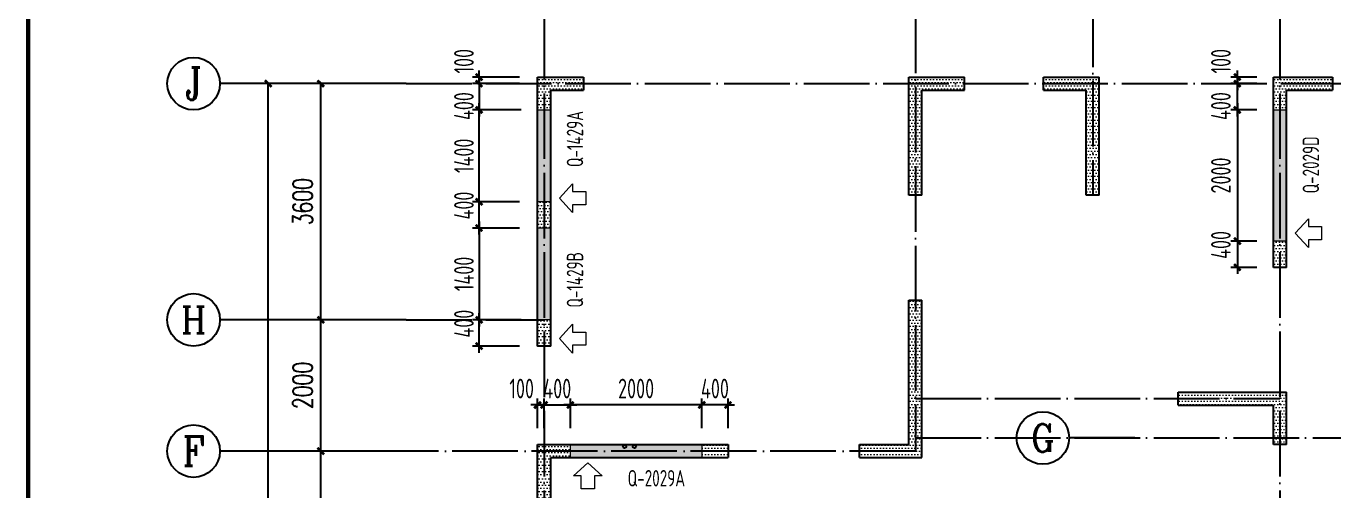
# Model space of a CAD drawing. Extents: x -85320 to 1679916, y -1321939 to 627.
# Drawn here: x 1100936 to 1120839, y -767115 to -760032 of the extents above; entities that cross this region are included whole.
import ezdxf
from ezdxf.enums import TextEntityAlignment as Align

# ---------------------------------------------------------------- set-up
doc = ezdxf.new("R2010")
doc.units = 0
doc.header["$LTSCALE"] = 1000
doc.linetypes.add('DOTE', pattern=[2.42, 2, -0.2, 0.02, -0.2])
for name, color, linetype in [('AXIS', 3, 'Continuous'), ('AXIS_TEXT', 7, 'Continuous'), ('BORDER', 7, 'Continuous'), ('DOTE', 1, 'DOTE'), ('G-06墙-01砼墙', 50, 'Continuous'), ('VPIPE-热给水', 30, 'Continuous'), ('VPIPE-给水', 3, 'Continuous'), ('拉模', 7, 'Continuous')]:
    doc.layers.add(name, color=color, linetype=linetype)
for name, color, linetype, lineweight in [('DIM', 3, 'Continuous', 0), ('WCOL', 7, 'Continuous', 0), ('WCOL_DE_DIM', 3, 'Continuous', 0), ('WCOL_HATCH', 251, 'Continuous', 0), ('预制墙标注', 2, 'Continuous', 18)]:
    doc.layers.add(name, color=color, linetype=linetype, lineweight=lineweight)
doc.styles.add('_TCH_AXIS', font='COMPLEX', dxfattribs={"bigfont": 'GBCBIG'})
doc.styles.add('_TCH_DIM_T3', font='SIMPLEX', dxfattribs={"width": 0.705882, "bigfont": 'GBCBIG'})
doc.styles.add('COMPLEX', font='COMPLEX')
doc.styles.add('TSSD_Dimension', font='tssdeng.shx', dxfattribs={"width": 0.7, "bigfont": 'hztxt.shx'})
doc.styles.add('TSSD_Rein', font='Tssdeng.shx', dxfattribs={"width": 0.7, "bigfont": 'hztxt.shx'})
doc.styles.add('样式 1', font='yjkeng.shx', dxfattribs={"width": 0.7, "bigfont": 'yjkchn.shx'})
doc.dimstyles.new('_TCH_ARCH&&100', dxfattribs={"dimtxt": 297.5, "dimasz": 100, "dimexe": 250, "dimexo": 300, "dimgap": 126.25, "dimtad": 1, "dimdec": 0, "dimzin": 0, "dimdsep": 46, "dimtxsty": '_TCH_DIM_T3', "dimblk": 'ARCHTICK', "dimcen": 0.09, "dimclrt": 7, "dimazin": 2, "dimtfac": 1, "dimtdec": 0, "dimtix": 1, "dimtmove": 2, "dimatfit": 3, "dimfxl": 1, "dimtolj": 1, "dimtzin": 0, "dimarcsym": 0})
doc.dimstyles.new('TSSD_100_100', dxfattribs={"dimtxt": 300, "dimasz": 100, "dimexe": 100, "dimexo": 250, "dimgap": 100, "dimtad": 1, "dimdec": 0, "dimzin": 0, "dimdsep": 46, "dimtxsty": 'TSSD_Dimension', "dimblk": 'ARCHTICK', "dimblk1": 'ARCHTICK', "dimblk2": 'ARCHTICK', "dimcen": 0, "dimdle": 100, "dimclrt": 7, "dimadec": 0, "dimazin": 0, "dimtfac": 1, "dimtdec": 0, "dimtix": 1, "dimtmove": 2, "dimatfit": 3, "dimfxl": 1, "dimtolj": 1, "dimtzin": 0, "dimarcsym": 0})
doc.dimstyles.new('TSSD_100_100$0', dxfattribs={"dimtxt": 300, "dimasz": 100, "dimexe": 100, "dimexo": 250, "dimgap": 80, "dimtad": 1, "dimdec": 0, "dimzin": 0, "dimdsep": 46, "dimtxsty": 'TSSD_Rein', "dimblk": 'ARCHTICK', "dimcen": 0, "dimdle": 100, "dimclrt": 7, "dimadec": 0, "dimazin": 0, "dimtfac": 1, "dimtdec": 0, "dimtix": 1, "dimtmove": 2, "dimatfit": 3, "dimldrblk": '_TSDBK', "dimfxl": 1, "dimtolj": 1, "dimtzin": 0, "dimarcsym": 0})
pattern_1 = [(0, (-5587162.457, -547627.714), (23.8125, 47.625), [0, -47.625])]

# ---------------------------------------------------------------- blocks, each defined once
blk = doc.blocks.new('_ArchTick')
at = {"color": 0, "linetype": 'ByBlock', "const_width": 0.4}
blk.add_lwpolyline([(-0.5, -0.5), (0.5, 0.5)], dxfattribs=at)
blk = doc.blocks.new('*D63')
at = {"layer": 'Defpoints', "color": 0, "transparency": 16777216}
for p in [(1108819, -765806), (1108719, -766409), (1108819, -766409)]:
    blk.add_point(p, dxfattribs=at)
at = {"layer": 'DIM', "color": 0, "lineweight": -2, "transparency": 16777216}
for p, q in [((1108719, -765806), (1108619, -765806)), ((1108719, -766159), (1108719, -765706)), ((1108719, -765806), (1108819, -765806)), ((1108819, -766159), (1108819, -765706)), ((1108819, -765806), (1108919, -765806))]:
    blk.add_line(p, q, dxfattribs=at)
at = {"layer": 'DIM', "color": 0, "lineweight": -2, "transparency": 16777216, "xscale": 100, "yscale": 100, "zscale": 100}
blk.add_blockref('_ArchTick', (1108719, -765806), dxfattribs=at)
at = {"layer": 'DIM', "color": 0, "lineweight": -2, "transparency": 16777216, "xscale": 100, "yscale": 100, "zscale": 100, "rotation": 180}
blk.add_blockref('_ArchTick', (1108819, -765806), dxfattribs=at)
at = {"layer": 'DIM', "color": 7, "transparency": 16777216, "insert": (1108477, -765556), "char_height": 300, "attachment_point": 5, "style": 'TSSD_Dimension'}
blk.add_mtext('\\A1;100', dxfattribs=at)
blk = doc.blocks.new('*D64')
at = {"layer": 'Defpoints', "color": 0, "transparency": 16777216}
for p in [(1109219, -765806), (1108819, -766409), (1109219, -766409)]:
    blk.add_point(p, dxfattribs=at)
at = {"layer": 'DIM', "color": 0, "lineweight": -2, "transparency": 16777216}
for p, q in [((1108819, -765806), (1108719, -765806)), ((1108819, -766159), (1108819, -765706)), ((1108819, -765806), (1109219, -765806)), ((1109219, -766159), (1109219, -765706)), ((1109219, -765806), (1109319, -765806))]:
    blk.add_line(p, q, dxfattribs=at)
at = {"layer": 'DIM', "color": 0, "lineweight": -2, "transparency": 16777216, "xscale": 100, "yscale": 100, "zscale": 100}
blk.add_blockref('_ArchTick', (1108819, -765806), dxfattribs=at)
at = {"layer": 'DIM', "color": 0, "lineweight": -2, "transparency": 16777216, "xscale": 100, "yscale": 100, "zscale": 100, "rotation": 180}
blk.add_blockref('_ArchTick', (1109219, -765806), dxfattribs=at)
at = {"layer": 'DIM', "color": 7, "transparency": 16777216, "insert": (1109019, -765556), "char_height": 300, "attachment_point": 5, "style": 'TSSD_Dimension'}
blk.add_mtext('\\A1;400', dxfattribs=at)
blk = doc.blocks.new('*D77')
at = {"layer": 'Defpoints', "color": 0, "transparency": 16777216}
for p in [(1107829, -761309), (1108719, -761309), (1108695, -762709)]:
    blk.add_point(p, dxfattribs=at)
at = {"layer": 'DIM', "color": 0, "lineweight": -2, "transparency": 16777216}
for p, q in [((1107829, -762809), (1107829, -761209)), ((1108469, -761309), (1107729, -761309)), ((1108445, -762709), (1107729, -762709))]:
    blk.add_line(p, q, dxfattribs=at)
at = {"layer": 'DIM', "color": 0, "lineweight": -2, "transparency": 16777216, "xscale": 100, "yscale": 100, "zscale": 100}
for p, rotation in [((1107829, -761309), 90), ((1107829, -762709), 270)]:
    blk.add_blockref('_ArchTick', p, dxfattribs=dict(at, rotation=rotation))
at = {"layer": 'DIM', "color": 7, "transparency": 16777216, "insert": (1107599, -762009), "char_height": 300, "attachment_point": 5, "rotation": 90, "style": 'TSSD_Rein'}
blk.add_mtext('\\A1;1400', dxfattribs=at)
blk = doc.blocks.new('_TSDBK')
blk.add_line((-1, 0), (0, 0))
at = {"const_width": 0.5}
blk.add_lwpolyline([(-0.7, -0.7), (0.7, 0.7)], dxfattribs=at)
blk = doc.blocks.new('*D78')
at = {"layer": 'Defpoints', "color": 0, "transparency": 16777216}
for p in [(1107829, -760809), (1108695, -760809), (1108695, -760909)]:
    blk.add_point(p, dxfattribs=at)
at = {"layer": 'DIM', "color": 0, "lineweight": -2, "transparency": 16777216}
for p, q in [((1108445, -760809), (1107729, -760809)), ((1107829, -760809), (1107829, -760709)), ((1107829, -760909), (1107829, -760809)), ((1108445, -760909), (1107729, -760909)), ((1107829, -760909), (1107829, -761009))]:
    blk.add_line(p, q, dxfattribs=at)
at = {"layer": 'DIM', "color": 0, "lineweight": -2, "transparency": 16777216, "xscale": 100, "yscale": 100, "zscale": 100}
for p, rotation in [((1107829, -760809), 270), ((1107829, -760909), 90)]:
    blk.add_blockref('_ArchTick', p, dxfattribs=dict(at, rotation=rotation))
at = {"layer": 'DIM', "color": 7, "transparency": 16777216, "insert": (1107599, -760567), "char_height": 300, "attachment_point": 5, "rotation": 90, "style": 'TSSD_Rein'}
blk.add_mtext('\\A1;100', dxfattribs=at)
blk = doc.blocks.new('*D79')
at = {"layer": 'Defpoints', "color": 0, "transparency": 16777216}
for p in [(1119919, -760809), (1119370, -760909), (1119919, -760909)]:
    blk.add_point(p, dxfattribs=at)
at = {"layer": 'DIM', "color": 0, "lineweight": -2, "transparency": 16777216}
for p, q in [((1119669, -760809), (1119270, -760809)), ((1119370, -760809), (1119370, -760709)), ((1119370, -760809), (1119370, -760909)), ((1119669, -760909), (1119270, -760909)), ((1119370, -760909), (1119370, -761009))]:
    blk.add_line(p, q, dxfattribs=at)
at = {"layer": 'DIM', "color": 0, "lineweight": -2, "transparency": 16777216, "xscale": 100, "yscale": 100, "zscale": 100}
for p, rotation in [((1119370, -760809), 270), ((1119370, -760909), 90)]:
    blk.add_blockref('_ArchTick', p, dxfattribs=dict(at, rotation=rotation))
at = {"layer": 'DIM', "color": 7, "transparency": 16777216, "insert": (1119120, -760567), "char_height": 300, "attachment_point": 5, "rotation": 90, "style": 'TSSD_Dimension'}
blk.add_mtext('\\A1;100', dxfattribs=at)
blk = doc.blocks.new('*D80')
at = {"layer": 'Defpoints', "color": 0, "transparency": 16777216}
for p in [(1119919, -761309), (1119370, -763309), (1119919, -763309)]:
    blk.add_point(p, dxfattribs=at)
at = {"layer": 'DIM', "color": 0, "lineweight": -2, "transparency": 16777216}
for p, q in [((1119370, -761209), (1119370, -763409)), ((1119669, -761309), (1119270, -761309)), ((1119669, -763309), (1119270, -763309))]:
    blk.add_line(p, q, dxfattribs=at)
at = {"layer": 'DIM', "color": 0, "lineweight": -2, "transparency": 16777216, "xscale": 100, "yscale": 100, "zscale": 100}
for p, rotation in [((1119370, -761309), 90), ((1119370, -763309), 270)]:
    blk.add_blockref('_ArchTick', p, dxfattribs=dict(at, rotation=rotation))
at = {"layer": 'DIM', "color": 7, "transparency": 16777216, "insert": (1119120, -762309), "char_height": 300, "attachment_point": 5, "rotation": 90, "style": 'TSSD_Dimension'}
blk.add_mtext('\\A1;2000', dxfattribs=at)
blk = doc.blocks.new('*D36')
at = {"layer": 'AXIS', "color": 0, "lineweight": -2, "transparency": 16777216}
for p, q in [((1460467, -339436), (1459180, -339436)), ((1459430, -344036), (1459430, -339436)), ((1460467, -344036), (1459180, -344036))]:
    blk.add_line(p, q, dxfattribs=at)
at = {"layer": 'Defpoints', "color": 0, "transparency": 16777216}
for p in [(1459430, -339436), (1460767, -339436), (1460767, -344036)]:
    blk.add_point(p, dxfattribs=at)
at = {"layer": 'AXIS', "color": 0, "lineweight": -2, "transparency": 16777216, "xscale": 100, "yscale": 100, "zscale": 100}
for p, rotation in [((1459430, -339436), 90), ((1459430, -344036), 270)]:
    blk.add_blockref('_ArchTick', p, dxfattribs=dict(at, rotation=rotation))
at = {"layer": 'AXIS', "color": 7, "transparency": 16777216, "insert": (1459155, -341736), "char_height": 297.5, "attachment_point": 5, "rotation": 90, "style": '_TCH_DIM_T3'}
blk.add_mtext('\\A1;4600', dxfattribs=at)
blk = doc.blocks.new('*D37')
at = {"layer": 'AXIS', "color": 0, "lineweight": -2, "transparency": 16777216}
for p, q in [((1460467, -337436), (1459180, -337436)), ((1459430, -339436), (1459430, -337436)), ((1460467, -339436), (1459180, -339436))]:
    blk.add_line(p, q, dxfattribs=at)
at = {"layer": 'Defpoints', "color": 0, "transparency": 16777216}
for p in [(1459430, -337436), (1460767, -337436), (1460767, -339436)]:
    blk.add_point(p, dxfattribs=at)
at = {"layer": 'AXIS', "color": 0, "lineweight": -2, "transparency": 16777216, "xscale": 100, "yscale": 100, "zscale": 100}
for p, rotation in [((1459430, -337436), 90), ((1459430, -339436), 270)]:
    blk.add_blockref('_ArchTick', p, dxfattribs=dict(at, rotation=rotation))
at = {"layer": 'AXIS', "color": 7, "transparency": 16777216, "insert": (1459155, -338436), "char_height": 297.5, "attachment_point": 5, "rotation": 90, "style": '_TCH_DIM_T3'}
blk.add_mtext('\\A1;2000', dxfattribs=at)
blk = doc.blocks.new('*D38')
at = {"layer": 'AXIS', "color": 0, "lineweight": -2, "transparency": 16777216}
for p, q in [((1460467, -333836), (1459180, -333836)), ((1459430, -337436), (1459430, -333836)), ((1460467, -337436), (1459180, -337436))]:
    blk.add_line(p, q, dxfattribs=at)
at = {"layer": 'Defpoints', "color": 0, "transparency": 16777216}
for p in [(1459430, -333836), (1460767, -333836), (1460767, -337436)]:
    blk.add_point(p, dxfattribs=at)
at = {"layer": 'AXIS', "color": 0, "lineweight": -2, "transparency": 16777216, "xscale": 100, "yscale": 100, "zscale": 100}
for p, rotation in [((1459430, -333836), 90), ((1459430, -337436), 270)]:
    blk.add_blockref('_ArchTick', p, dxfattribs=dict(at, rotation=rotation))
at = {"layer": 'AXIS', "color": 7, "transparency": 16777216, "insert": (1459155, -335636), "char_height": 297.5, "attachment_point": 5, "rotation": 90, "style": '_TCH_DIM_T3'}
blk.add_mtext('\\A1;3600', dxfattribs=at)
blk = doc.blocks.new('*D46')
at = {"layer": 'AXIS', "color": 0, "lineweight": -2, "transparency": 16777216}
for p, q in [((1460432, -333836), (1458380, -333836)), ((1458630, -348236), (1458630, -333836)), ((1460432, -348236), (1458380, -348236))]:
    blk.add_line(p, q, dxfattribs=at)
at = {"layer": 'Defpoints', "color": 0, "transparency": 16777216}
for p in [(1458630, -333836), (1460732, -333836), (1460732, -348236)]:
    blk.add_point(p, dxfattribs=at)
at = {"layer": 'AXIS', "color": 0, "lineweight": -2, "transparency": 16777216, "xscale": 100, "yscale": 100, "zscale": 100}
for p, rotation in [((1458630, -333836), 90), ((1458630, -348236), 270)]:
    blk.add_blockref('_ArchTick', p, dxfattribs=dict(at, rotation=rotation))
at = {"layer": 'AXIS', "color": 7, "transparency": 16777216, "insert": (1458355, -341036), "char_height": 297.5, "attachment_point": 5, "rotation": 90, "style": '_TCH_DIM_T3'}
blk.add_mtext('\\A1;14400', dxfattribs=at)
blk = doc.blocks.new('_AXISO')
blk.add_circle((0, 0), 0.5)
at = {"layer": 'AXIS_TEXT', "style": 'COMPLEX', "width": 1.041667}
blk.add_attdef('A', text='', height=0.56, dxfattribs=at).set_placement((-0.25, -0.28), (0.25, -0.28), align=Align.FIT)
blk = doc.blocks.new('*D84')
at = {"layer": 'Defpoints', "color": 0, "transparency": 16777216}
for p in [(1109219, -765806), (1109219, -766409), (1111219, -766409)]:
    blk.add_point(p, dxfattribs=at)
at = {"layer": 'DIM', "color": 0, "lineweight": -2, "transparency": 16777216}
for p, q in [((1111319, -765806), (1109119, -765806)), ((1109219, -766159), (1109219, -765706)), ((1111219, -766159), (1111219, -765706))]:
    blk.add_line(p, q, dxfattribs=at)
at = {"layer": 'DIM', "color": 0, "lineweight": -2, "transparency": 16777216, "xscale": 100, "yscale": 100, "zscale": 100, "rotation": 180}
blk.add_blockref('_ArchTick', (1109219, -765806), dxfattribs=at)
at = {"layer": 'DIM', "color": 0, "lineweight": -2, "transparency": 16777216, "xscale": 100, "yscale": 100, "zscale": 100}
blk.add_blockref('_ArchTick', (1111219, -765806), dxfattribs=at)
at = {"layer": 'DIM', "color": 7, "transparency": 16777216, "insert": (1110219, -765556), "char_height": 300, "attachment_point": 5, "style": 'TSSD_Dimension'}
blk.add_mtext('\\A1;2000', dxfattribs=at)
blk = doc.blocks.new('*D85')
at = {"layer": 'Defpoints', "color": 0, "transparency": 16777216}
for p in [(1111219, -765806), (1111219, -766409), (1111619, -766409)]:
    blk.add_point(p, dxfattribs=at)
at = {"layer": 'DIM', "color": 0, "lineweight": -2, "transparency": 16777216}
for p, q in [((1111219, -765806), (1111119, -765806)), ((1111219, -766159), (1111219, -765706)), ((1111619, -765806), (1111219, -765806)), ((1111619, -766159), (1111619, -765706)), ((1111619, -765806), (1111719, -765806))]:
    blk.add_line(p, q, dxfattribs=at)
at = {"layer": 'DIM', "color": 0, "lineweight": -2, "transparency": 16777216, "xscale": 100, "yscale": 100, "zscale": 100}
blk.add_blockref('_ArchTick', (1111219, -765806), dxfattribs=at)
at = {"layer": 'DIM', "color": 0, "lineweight": -2, "transparency": 16777216, "xscale": 100, "yscale": 100, "zscale": 100, "rotation": 180}
blk.add_blockref('_ArchTick', (1111619, -765806), dxfattribs=at)
at = {"layer": 'DIM', "color": 7, "transparency": 16777216, "insert": (1111419, -765556), "char_height": 300, "attachment_point": 5, "style": 'TSSD_Dimension'}
blk.add_mtext('\\A1;400', dxfattribs=at)
blk = doc.blocks.new('*D86')
at = {"layer": 'Defpoints', "color": 0, "transparency": 16777216}
for p in [(1108695, -760909), (1107829, -761309), (1108695, -761309)]:
    blk.add_point(p, dxfattribs=at)
at = {"layer": 'DIM', "color": 0, "lineweight": -2, "transparency": 16777216}
for p, q in [((1107829, -760809), (1107829, -761409)), ((1108445, -760909), (1107729, -760909)), ((1108445, -761309), (1107729, -761309))]:
    blk.add_line(p, q, dxfattribs=at)
at = {"layer": 'DIM', "color": 0, "lineweight": -2, "transparency": 16777216, "xscale": 100, "yscale": 100, "zscale": 100}
for p, rotation in [((1107829, -760909), 90), ((1107829, -761309), 270)]:
    blk.add_blockref('_ArchTick', p, dxfattribs=dict(at, rotation=rotation))
at = {"layer": 'DIM', "color": 7, "transparency": 16777216, "insert": (1107599, -761251), "char_height": 300, "attachment_point": 5, "rotation": 90, "style": 'TSSD_Rein'}
blk.add_mtext('\\A1;400', dxfattribs=at)
blk = doc.blocks.new('*D87')
at = {"layer": 'Defpoints', "color": 0, "transparency": 16777216}
for p in [(1107829, -764509), (1108695, -764509), (1108695, -764909)]:
    blk.add_point(p, dxfattribs=at)
at = {"layer": 'DIM', "color": 0, "lineweight": -2, "transparency": 16777216}
for p, q in [((1107829, -765009), (1107829, -764409)), ((1108445, -764509), (1107729, -764509)), ((1108445, -764909), (1107729, -764909))]:
    blk.add_line(p, q, dxfattribs=at)
at = {"layer": 'DIM', "color": 0, "lineweight": -2, "transparency": 16777216, "xscale": 100, "yscale": 100, "zscale": 100}
for p, rotation in [((1107829, -764509), 90), ((1107829, -764909), 270)]:
    blk.add_blockref('_ArchTick', p, dxfattribs=dict(at, rotation=rotation))
at = {"layer": 'DIM', "color": 7, "transparency": 16777216, "insert": (1107599, -764567), "char_height": 300, "attachment_point": 5, "rotation": 90, "style": 'TSSD_Rein'}
blk.add_mtext('\\A1;400', dxfattribs=at)
blk = doc.blocks.new('*D113')
at = {"layer": 'Defpoints', "color": 0, "transparency": 16777216}
for p in [(1119370, -760909), (1119919, -760909), (1119919, -761309)]:
    blk.add_point(p, dxfattribs=at)
at = {"layer": 'DIM', "color": 0, "lineweight": -2, "transparency": 16777216}
for p, q in [((1119370, -761409), (1119370, -760809)), ((1119669, -760909), (1119270, -760909)), ((1119669, -761309), (1119270, -761309))]:
    blk.add_line(p, q, dxfattribs=at)
at = {"layer": 'DIM', "color": 0, "lineweight": -2, "transparency": 16777216, "xscale": 100, "yscale": 100, "zscale": 100}
for p, rotation in [((1119370, -760909), 90), ((1119370, -761309), 270)]:
    blk.add_blockref('_ArchTick', p, dxfattribs=dict(at, rotation=rotation))
at = {"layer": 'DIM', "color": 7, "transparency": 16777216, "insert": (1119120, -761251), "char_height": 300, "attachment_point": 5, "rotation": 90, "style": 'TSSD_Dimension'}
blk.add_mtext('\\A1;400', dxfattribs=at)
blk = doc.blocks.new('*D114')
at = {"layer": 'Defpoints', "color": 0, "transparency": 16777216}
for p in [(1119919, -763309), (1119370, -763709), (1119919, -763709)]:
    blk.add_point(p, dxfattribs=at)
at = {"layer": 'DIM', "color": 0, "lineweight": -2, "transparency": 16777216}
for p, q in [((1119370, -763209), (1119370, -763809)), ((1119669, -763309), (1119270, -763309)), ((1119669, -763709), (1119270, -763709))]:
    blk.add_line(p, q, dxfattribs=at)
at = {"layer": 'DIM', "color": 0, "lineweight": -2, "transparency": 16777216, "xscale": 100, "yscale": 100, "zscale": 100}
for p, rotation in [((1119370, -763309), 90), ((1119370, -763709), 270)]:
    blk.add_blockref('_ArchTick', p, dxfattribs=dict(at, rotation=rotation))
at = {"layer": 'DIM', "color": 7, "transparency": 16777216, "insert": (1119120, -763367), "char_height": 300, "attachment_point": 5, "rotation": 90, "style": 'TSSD_Dimension'}
blk.add_mtext('\\A1;400', dxfattribs=at)
blk = doc.blocks.new('*D208')
at = {"layer": 'Defpoints', "color": 0, "transparency": 16777216}
for p in [(1107829, -762709), (1108695, -762709), (1108695, -763109)]:
    blk.add_point(p, dxfattribs=at)
at = {"layer": 'DIM', "color": 0, "lineweight": -2, "transparency": 16777216}
for p, q in [((1107829, -763209), (1107829, -762609)), ((1108445, -762709), (1107729, -762709)), ((1108445, -763109), (1107729, -763109))]:
    blk.add_line(p, q, dxfattribs=at)
at = {"layer": 'DIM', "color": 0, "lineweight": -2, "transparency": 16777216, "xscale": 100, "yscale": 100, "zscale": 100}
for p, rotation in [((1107829, -762709), 90), ((1107829, -763109), 270)]:
    blk.add_blockref('_ArchTick', p, dxfattribs=dict(at, rotation=rotation))
at = {"layer": 'DIM', "color": 7, "transparency": 16777216, "insert": (1107599, -762767), "char_height": 300, "attachment_point": 5, "rotation": 90, "style": 'TSSD_Rein'}
blk.add_mtext('\\A1;400', dxfattribs=at)
blk = doc.blocks.new('*D209')
at = {"layer": 'Defpoints', "color": 0, "transparency": 16777216}
for p in [(1108695, -763109), (1107829, -764509), (1108719, -764509)]:
    blk.add_point(p, dxfattribs=at)
at = {"layer": 'DIM', "color": 0, "lineweight": -2, "transparency": 16777216}
for p, q in [((1107829, -763009), (1107829, -764609)), ((1108445, -763109), (1107729, -763109)), ((1108469, -764509), (1107729, -764509))]:
    blk.add_line(p, q, dxfattribs=at)
at = {"layer": 'DIM', "color": 0, "lineweight": -2, "transparency": 16777216, "xscale": 100, "yscale": 100, "zscale": 100}
for p, rotation in [((1107829, -763109), 90), ((1107829, -764509), 270)]:
    blk.add_blockref('_ArchTick', p, dxfattribs=dict(at, rotation=rotation))
at = {"layer": 'DIM', "color": 7, "transparency": 16777216, "insert": (1107599, -763809), "char_height": 300, "attachment_point": 5, "rotation": 90, "style": 'TSSD_Rein'}
blk.add_mtext('\\A1;1400', dxfattribs=at)
blk = doc.blocks.new('图框1')
at = {"layer": 'BORDER', "const_width": 50}
blk.add_lwpolyline([(1377779, -823089), (1377779, -783089), (1433679, -783089), (1433679, -823089)], close=True, dxfattribs=at)
blk = doc.blocks.new('GFHDF')
at = {"layer": 'AXIS'}
for p, q in [((1460731.9, -333836.4), (1457894.7, -333836.4)), ((1460731.9, -337436.4), (1457894.7, -337436.4)), ((1460731.9, -339436.4), (1457894.7, -339436.4))]:
    blk.add_line(p, q, dxfattribs=at)
at = {"layer": 'AXIS', "color": 0}
blk.add_line((1471821.3, -339236.4), (1470821.3, -339236.4), dxfattribs=at)
at = {"layer": 'DOTE', "ltscale": 0.5}
for p, q in [((1471179.7, -331374.4), (1471179.7, -335536.4)), ((1462829.7, -331564.7), (1462829.7, -350197.9)), ((1468479.7, -331466.5), (1468479.7, -339436.4)), ((1474029.7, -331564.7), (1474029.7, -350197.9)), ((1460731.9, -333836.4), (1511216.4, -333836.4)), ((1468479.7, -338636.4), (1474029.7, -338636.4)), ((1468479.7, -339236.4), (1496929.7, -339236.4)), ((1468479.7, -339436.4), (1460731.9, -339436.4))]:
    blk.add_line(p, q, dxfattribs=at)
at = {"layer": 'DOTE', "linetype": 'DOTE', "ltscale": 0.5}
blk.add_line((1460731.9, -337436.4), (1462829.7, -337436.4), dxfattribs=at)
at = {"layer": 'AXIS'}
ref = blk.add_blockref('_AXISO', (1457494.7, -333836.4), dxfattribs=dict(at, xscale=800, yscale=800, zscale=800))
ref.add_attrib('A', 'J', dxfattribs={"layer": 'AXIS_TEXT', "height": 496.1, "style": '_TCH_AXIS'}).set_placement((1457364.8, -334084.5), (1457624.7, -334084.5), align=Align.FIT)
ref = blk.add_blockref('_AXISO', (1457494.7, -337436.4), dxfattribs=dict(at, xscale=800, yscale=800, zscale=800))
ref.add_attrib('A', 'H', dxfattribs={"layer": 'AXIS_TEXT', "height": 405.5, "style": '_TCH_AXIS'}).set_placement((1457301.6, -337639.2), (1457687.8, -337639.2), align=Align.FIT)
at = {"layer": 'AXIS', "color": 0}
ref = blk.add_blockref('_AXISO', (1470421.3, -339236.4), dxfattribs=dict(at, xscale=800, yscale=800, zscale=800))
ref.add_attrib('A', 'G', dxfattribs={"layer": 'AXIS_TEXT', "color": 0, "height": 425.2, "style": '_TCH_AXIS'}).set_placement((1470239.1, -339449), (1470603.5, -339449), align=Align.FIT)
at = {"layer": 'AXIS'}
ref = blk.add_blockref('_AXISO', (1457494.7, -339436.4), dxfattribs=dict(at, xscale=800, yscale=800, zscale=800))
ref.add_attrib('A', 'F', dxfattribs={"layer": 'AXIS_TEXT', "height": 445.4, "style": '_TCH_AXIS'}).set_placement((1457325, -339659.1), (1457664.4, -339659.1), align=Align.FIT)
for p1, p2, distance, picture, middle in [((1460731.9, -348236.4), (1460731.9, -333836.4), 2102.3, '*D46', (1458354.6, -341036.4)), ((1460766.8, -337436.4), (1460766.8, -333836.4), 1337.2, '*D38', (1459154.6, -335636.4)), ((1460766.8, -339436.4), (1460766.8, -337436.4), 1337.2, '*D37', (1459154.6, -338436.4)), ((1460766.8, -344036.4), (1460766.8, -339436.4), 1337.2, '*D36', (1459154.6, -341736.4))]:
    dim = blk.add_aligned_dim(p1=p1, p2=p2, distance=distance, dimstyle='_TCH_ARCH&&100', dxfattribs=at)
    dim.commit()
    dim.dimension.update_dxf_attribs({"geometry": picture, "text_midpoint": middle})

msp = doc.modelspace()

# ---------------------------------------------------------------- hatches: boundary and pattern name
at = {"layer": 'WCOL_DE_DIM'}
h = msp.add_hatch(color=6, dxfattribs=at)
h.dxf.hatch_style = 1
h.paths.add_polyline_path([(1108719.044, -762708.84), (1108919.044, -762708.84), (1108919.044, -761308.84), (1108719.044, -761308.84)])
h.paths.add_polyline_path([(1108919.044, -763108.84), (1108719.044, -763108.84), (1108719.044, -764508.84), (1108919.044, -764508.84)])
h = msp.add_hatch(color=6, dxfattribs=at)
h.dxf.hatch_style = 1
h.paths.add_polyline_path([(1119919.045, -761308.84), (1120119.045, -761308.84), (1120119.045, -763308.84), (1119919.045, -763308.84)])
h = msp.add_hatch(color=6, dxfattribs=at)
h.dxf.hatch_style = 1
h.paths.add_polyline_path([(1109219.044, -766408.84), (1111219.044, -766408.84), (1111219.044, -766608.84), (1109219.044, -766608.84)])
at = {"layer": 'WCOL_HATCH'}
h = msp.add_hatch(dxfattribs=at)
h.set_pattern_fill('DOTS', color=256, scale=30, style=0)
h.set_pattern_definition(pattern_1)
h.paths.add_polyline_path([(1108719.044, -760808.84), (1108719.044, -761308.84), (1108919.044, -761308.84), (1108919.044, -761008.84), (1109419.044, -761008.84), (1109419.044, -760808.84)], flags=0)
h = msp.add_hatch(dxfattribs=at)
h.set_pattern_fill('DOTS', color=256, scale=30, style=0)
h.set_pattern_definition(pattern_1)
h.paths.add_polyline_path([(1115219.043, -760808.84), (1115219.043, -761008.84), (1114569.043, -761008.84), (1114569.045, -762208.84), (1114369.045, -762208.84), (1114369.043, -760808.84)])
h = msp.add_hatch(dxfattribs=at)
h.set_pattern_fill('DOTS', color=256, scale=30, style=0)
h.set_pattern_definition(pattern_1)
h.paths.add_polyline_path([(1116419.045, -760808.84), (1116419.045, -761008.84), (1117069.045, -761008.84), (1117069.045, -762208.84), (1117269.045, -762208.84), (1117269.045, -760808.84)])
h = msp.add_hatch(dxfattribs=at)
h.set_pattern_fill('DOTS', color=256, scale=30, style=0)
h.set_pattern_definition(pattern_1)
h.paths.add_polyline_path([(1119919.045, -760808.84), (1119919.045, -761308.84), (1120119.045, -761308.84), (1120119.045, -761008.84), (1120819.045, -761008.84), (1120819.045, -760808.84)], flags=0)
h = msp.add_hatch(dxfattribs=at)
h.set_pattern_fill('DOTS', color=256, scale=30, style=0)
h.set_pattern_definition(pattern_1)
h.paths.add_polyline_path([(1114369.045, -762608.84), (1114569.045, -762608.84), (1114569.045, -762208.84), (1114369.045, -762208.84)], flags=0)
h = msp.add_hatch(dxfattribs=at)
h.set_pattern_fill('DOTS', color=256, scale=30, style=0)
h.set_pattern_definition(pattern_1)
h.paths.add_polyline_path([(1117069.045, -762608.84), (1117269.045, -762608.84), (1117269.045, -762208.84), (1117069.045, -762208.84)], flags=0)
h = msp.add_hatch(dxfattribs=at)
h.set_pattern_fill('DOTS', color=256, scale=30, style=0)
h.set_pattern_definition([(0, (-362141.726, -198360.804), (23.8125, 47.625), [0, -47.625])])
h.paths.add_polyline_path([(1108719.044, -762708.84), (1108719.044, -763108.84), (1108919.044, -763108.84), (1108919.044, -762708.84)])
h = msp.add_hatch(dxfattribs=at)
h.set_pattern_fill('DOTS', color=256, scale=30, style=0)
h.set_pattern_definition([(0, (-5587162.457, -548727.714), (23.8125, 47.625), [0, -47.625])])
h.paths.add_polyline_path([(1119919.045, -763708.84), (1120119.045, -763708.84), (1120119.045, -763308.84), (1119919.045, -763308.84)], flags=0)
h = msp.add_hatch(dxfattribs=at)
h.set_pattern_fill('DOTS', color=256, scale=30, style=0)
h.set_pattern_definition(pattern_1)
h.paths.add_polyline_path([(1114369.045, -764608.84), (1114569.045, -764608.84), (1114569.045, -764208.84), (1114369.045, -764208.84)], flags=0)
h = msp.add_hatch(dxfattribs=at)
h.set_pattern_fill('DOTS', color=256, scale=30, style=0)
h.set_pattern_definition([(0, (-5587162.457, -549927.714), (23.8125, 47.625), [0, -47.625])])
h.paths.add_polyline_path([(1108719.044, -764908.84), (1108919.044, -764908.84), (1108919.044, -764508.84), (1108719.044, -764508.84)], flags=0)
h = msp.add_hatch(dxfattribs=at)
h.set_pattern_fill('DOTS', color=256, scale=30, style=0)
h.set_pattern_definition(pattern_1)
h.paths.add_polyline_path([(1113619.044, -766408.84), (1113619.044, -766608.84), (1114569.045, -766608.84), (1114569.045, -764608.84), (1114369.045, -764608.84), (1114369.045, -766408.84)])
h = msp.add_hatch(dxfattribs=at)
h.set_pattern_fill('DOTS', color=256, scale=30, style=0)
h.set_pattern_definition(pattern_1)
h.paths.add_polyline_path([(1118869.045, -765808.84), (1118869.045, -765608.84), (1118469.045, -765608.84), (1118469.045, -765808.84)], flags=0)
h = msp.add_hatch(dxfattribs=at)
h.set_pattern_fill('DOTS', color=256, scale=30, style=0)
h.set_pattern_definition(pattern_1)
h.paths.add_polyline_path([(1118869.045, -765608.84), (1118869.045, -765808.84), (1119919.045, -765808.84), (1119919.045, -766408.84), (1120119.045, -766408.84), (1120119.045, -765608.84)])
h = msp.add_hatch(dxfattribs=at)
h.set_pattern_fill('DOTS', color=256, scale=30, style=0)
h.set_pattern_definition([(0, (-5587162.457, -543027.714), (23.8125, 47.625), [0, -47.625])])
h.paths.add_polyline_path([(1108719.044, -766408.84), (1108719.044, -766908.84), (1108919.044, -766908.84), (1108919.044, -766608.84), (1109219.044, -766608.84), (1109219.044, -766408.84)], flags=0)
h = msp.add_hatch(dxfattribs=at)
h.set_pattern_fill('DOTS', color=256, scale=30, style=0)
h.set_pattern_definition([(0, (-5586062.457, -547627.714), (23.8125, 47.625), [0, -47.625])])
h.paths.add_polyline_path([(1111619.044, -766608.84), (1111619.044, -766408.84), (1111219.044, -766408.84), (1111219.044, -766608.84)], flags=0)
h = msp.add_hatch(dxfattribs=at)
h.set_pattern_fill('DOTS', color=256, scale=30, style=0)
h.set_pattern_definition([(0, (-5587162.457, -552477.714), (23.8125, 47.625), [0, -47.625])])
h.paths.add_polyline_path([(1108719.044, -767458.84), (1108919.044, -767458.84), (1108919.044, -766908.84), (1108719.044, -766908.84)])

# ---------------------------------------------------------------- linework, layer by layer
at = {"layer": 'G-06墙-01砼墙'}
for p, q in [((1108719.044, -760808.84), (1109419.044, -760808.84)), ((1108719.044, -764908.84), (1108719.044, -760808.84)), ((1109419.044, -760808.84), (1109419.044, -761008.84)), ((1114369.045, -760808.84), (1114569.045, -760808.84)), ((1114369.045, -760808.84), (1115219.045, -760808.84)), ((1114369.045, -762608.84), (1114369.045, -760808.84)), ((1115219.045, -761008.84), (1115219.045, -760808.84)), ((1116419.045, -760808.84), (1117269.045, -760808.84)), ((1116419.045, -761008.84), (1116419.045, -760808.84)), ((1117269.045, -762608.84), (1117269.045, -760808.84)), ((1119919.045, -760808.84), (1120819.045, -760808.84)), ((1119919.045, -763708.84), (1119919.045, -760808.84)), ((1120819.045, -760808.84), (1120819.045, -761008.84)), ((1108919.044, -761008.84), (1109419.044, -761008.84)), ((1108919.044, -764908.84), (1108919.044, -761008.84)), ((1114569.045, -761008.84), (1115219.045, -761008.84)), ((1114569.045, -762608.84), (1114569.045, -761008.84)), ((1116419.045, -761008.84), (1117069.045, -761008.84)), ((1117069.045, -762608.84), (1117069.045, -761008.84)), ((1120119.045, -761008.84), (1120819.045, -761008.84)), ((1120119.045, -763708.84), (1120119.045, -761008.84)), ((1114569.045, -762608.84), (1114369.045, -762608.84)), ((1117269.045, -762608.84), (1117069.045, -762608.84)), ((1120119.045, -763708.84), (1119919.045, -763708.84)), ((1114369.045, -766408.84), (1114369.045, -764208.84)), ((1114369.045, -764208.84), (1114569.045, -764208.84)), ((1114569.045, -766608.84), (1114569.045, -764208.84)), ((1108919.044, -764908.84), (1108719.044, -764908.84)), ((1118469.045, -765608.84), (1120119.045, -765608.84)), ((1118469.045, -765808.84), (1118469.045, -765608.84)), ((1120119.045, -766408.84), (1120119.045, -765608.84)), ((1118469.045, -765808.84), (1119919.045, -765808.84)), ((1119919.045, -766408.84), (1119919.045, -765808.84)), ((1108719.044, -766408.84), (1111619.044, -766408.84)), ((1108719.044, -767458.84), (1108719.044, -766408.84)), ((1111619.044, -766408.84), (1111619.044, -766608.84)), ((1113619.044, -766408.84), (1114369.045, -766408.84)), ((1113619.044, -766608.84), (1113619.044, -766408.84)), ((1120119.045, -766408.84), (1119919.045, -766408.84)), ((1108919.044, -766608.84), (1111619.044, -766608.84)), ((1108919.044, -767458.84), (1108919.044, -766608.84)), ((1113619.044, -766608.84), (1114569.045, -766608.84))]:
    msp.add_line(p, q, dxfattribs=at)
at = {"layer": 'VPIPE-热给水'}
msp.add_circle((1110194.044, -766438.043), 25, dxfattribs=at)
at = {"layer": 'VPIPE-给水'}
msp.add_circle((1110044.044, -766438.043), 25, dxfattribs=at)
at = {"layer": 'WCOL'}
for points in [[(1109252.049, -762433.416), (1109252.049, -762553.416), (1109452.049, -762553.416), (1109452.049, -762753.416), (1109252.049, -762753.416), (1109252.049, -762873.416), (1109052.049, -762653.416), (1109252.049, -762433.416)], [(1120452.05, -762967.853), (1120452.05, -763087.853), (1120652.05, -763087.853), (1120652.05, -763287.853), (1120452.05, -763287.853), (1120452.05, -763407.853), (1120252.05, -763187.853), (1120452.05, -762967.853)], [(1109252.049, -764575.147), (1109252.049, -764695.147), (1109452.049, -764695.147), (1109452.049, -764895.147), (1109252.049, -764895.147), (1109252.049, -765015.147), (1109052.049, -764795.147), (1109252.049, -764575.147)], [(1109704.63, -766885.796), (1109584.63, -766885.796), (1109584.63, -767085.796), (1109384.63, -767085.796), (1109384.63, -766885.796), (1109264.63, -766885.796), (1109484.63, -766685.796), (1109704.63, -766885.796)]]:
    msp.add_lwpolyline(points, dxfattribs=at)
msp.add_lwpolyline([(1108719.044, -762708.84), (1108719.044, -763108.84), (1108919.044, -763108.84), (1108919.044, -762708.84)], close=True, dxfattribs=at)
at = {"layer": 'WCOL_DE_DIM'}
for points in [[(1108719.044, -761308.84), (1108919.044, -761308.84), (1108919.044, -764508.84), (1108719.044, -764508.84)], [(1119919.045, -761308.84), (1120119.045, -761308.84), (1120119.045, -763308.84), (1119919.045, -763308.84)], [(1109219.044, -766408.84), (1111219.044, -766408.84), (1111219.044, -766608.84), (1109219.044, -766608.84)]]:
    msp.add_lwpolyline(points, close=True, dxfattribs=at)

# ---------------------------------------------------------------- block references
at = {"layer": 'AXIS'}
msp.add_blockref('GFHDF', (-354010.676, -427072.411), dxfattribs=at)
at = {"layer": '拉模', "color": 3, "xscale": 1.250841750841755, "yscale": 1.250841750841755, "zscale": 1.250841750841755}
msp.add_blockref('图框1', (-622416.55, 229025.771), dxfattribs=at)

# ---------------------------------------------------------------- texts
at = {"layer": '预制墙标注', "linetype": 'Continuous', "style": '样式 1', "width": 0.7}
for s, rotation, p in [('Q-1429A', 90.0000025, (1109163.737, -762180.943)), ('Q-2029D', 90.0000025, (1120363.739, -762582.085)), ('Q-1429B', 90.0000025, (1109163.737, -764322.673)), ('Q-2029A', 0.0000025, (1110090.398, -766797.485))]:
    msp.add_text(s, height=250, rotation=rotation, dxfattribs=at).set_placement(p, align=Align.TOP_LEFT)

# ---------------------------------------------------------------- dimensions: what is measured, and where the dimension line sits
at = {"layer": 'DIM'}
for base, p1, p2, angle, dimstyle, picture, middle in [((1107828.882, -760808.84), (1108694.64, -760908.84), (1108694.64, -760808.84), 90, 'TSSD_100_100$0', '*D78', (1107598.882, -760566.917)), ((1119369.797, -760908.84), (1119919.045, -760808.84), (1119919.045, -760908.84), 90, 'TSSD_100_100', '*D79', (1119119.797, -760566.917)), ((1107828.882, -761308.84), (1108694.64, -760908.84), (1108694.64, -761308.84), 270, 'TSSD_100_100$0', '*D86', (1107598.882, -761250.763)), ((1119369.797, -760908.84), (1119919.045, -761308.84), (1119919.045, -760908.84), 270, 'TSSD_100_100', '*D113', (1119119.797, -761250.763)), ((1107828.882, -762708.84), (1108694.64, -763108.84), (1108694.64, -762708.84), 90, 'TSSD_100_100$0', '*D208', (1107598.882, -762766.916)), ((1119369.797, -763708.839), (1119919.045, -763308.84), (1119919.045, -763708.839), 90, 'TSSD_100_100', '*D114', (1119119.797, -763366.916)), ((1107828.882, -764508.84), (1108694.64, -764908.84), (1108694.64, -764508.84), 90, 'TSSD_100_100$0', '*D87', (1107598.882, -764566.916))]:
    dim = msp.add_linear_dim(base=base, p1=p1, p2=p2, angle=angle, dimstyle=dimstyle, dxfattribs=at)
    dim.commit()
    dim.dimension.update_dxf_attribs({"geometry": picture, "text_midpoint": middle, "dimtype": 160})
for base, p1, p2, angle, dimstyle, picture, middle in [((1107828.882, -761308.84), (1108694.64, -762708.84), (1108719.044, -761308.84), 90, 'TSSD_100_100$0', '*D77', (1107598.882, -762008.84)), ((1119369.797, -763308.84), (1119919.045, -761308.84), (1119919.045, -763308.84), 90, 'TSSD_100_100', '*D80', (1119119.797, -762308.84)), ((1107828.882, -764508.84), (1108694.64, -763108.84), (1108719.044, -764508.84), 270, 'TSSD_100_100$0', '*D209', (1107598.882, -763808.84)), ((1109219.044, -765805.876), (1111219.044, -766408.84), (1109219.044, -766408.84), 180, 'TSSD_100_100', '*D84', (1110219.044, -765555.876)), ((1111219.044, -765805.876), (1111619.044, -766408.84), (1111219.044, -766408.84), 180, 'TSSD_100_100', '*D85', (1111419.044, -765555.876))]:
    dim = msp.add_linear_dim(base=base, p1=p1, p2=p2, angle=angle, dimstyle=dimstyle, dxfattribs=at)
    dim.commit()
    dim.dimension.update_dxf_attribs({"geometry": picture, "text_midpoint": middle})
dim = msp.add_linear_dim(base=(1108819.044, -765805.876), p1=(1108719.044, -766408.84), p2=(1108819.044, -766408.84), dimstyle='TSSD_100_100', dxfattribs=at)
dim.commit()
dim.dimension.update_dxf_attribs({"geometry": '*D63', "text_midpoint": (1108477.121, -765555.876), "dimtype": 160})
dim = msp.add_linear_dim(base=(1109219.044, -765805.876), p1=(1108819.044, -766408.84), p2=(1109219.044, -766408.84), dimstyle='TSSD_100_100', dxfattribs=at)
dim.commit()
dim.dimension.update_dxf_attribs({"geometry": '*D64', "text_midpoint": (1109019.044, -765555.876)})

doc.saveas('drawing.dxf')
